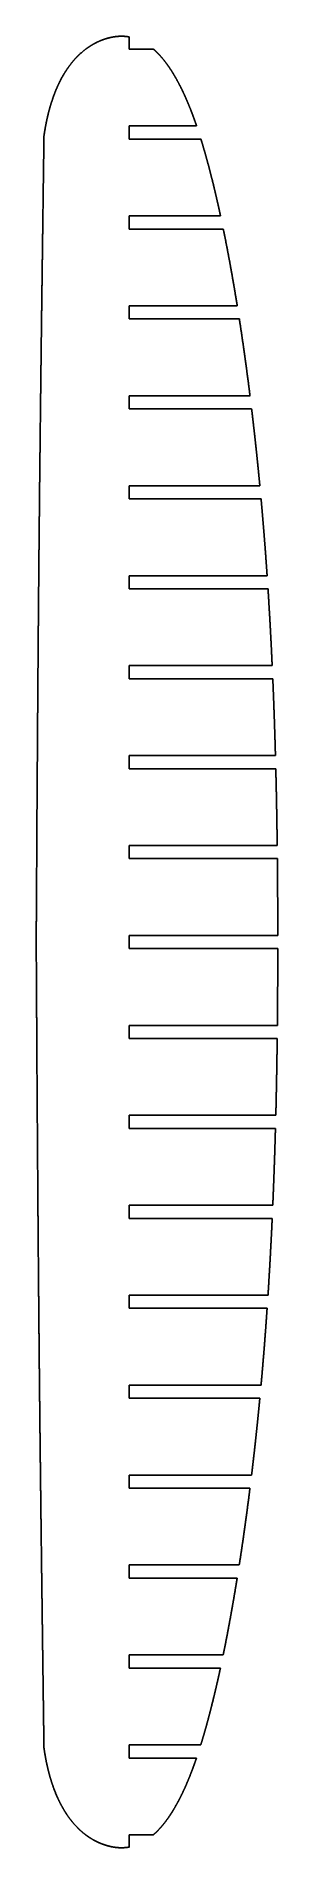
# Model space of a CAD drawing. Header units: metres. Extents: x 0 to 70, y -262 to 262.
import ezdxf

# ---------------------------------------------------------------- set-up
doc = ezdxf.new("R2010")
doc.units = ezdxf.units.M

msp = doc.modelspace()

# ---------------------------------------------------------------- linework, layer by layer
for p, q in [((26.93, 258.1, 1055), (33.96, 258.1, 1055)), ((26.93, 235.9, 1055), (46.43, 235.9, 1055)), ((26.93, 232.1, 1055), (47.67, 232.1, 1055)), ((26.93, 209.9, 1055), (53.35, 209.9, 1055)), ((26.93, 206.1, 1055), (54.15, 206.1, 1055)), ((26.93, 183.9, 1055), (58.19, 183.9, 1055)), ((26.93, 180.1, 1055), (58.79, 180.1, 1055)), ((26.93, 157.9, 1055), (61.88, 157.9, 1055)), ((26.93, 154.1, 1055), (62.34, 154.1, 1055)), ((26.93, 131.9, 1055), (64.72, 131.9, 1055)), ((26.93, 128.1, 1055), (65.07, 128.1, 1055)), ((26.93, 105.9, 1055), (66.82, 105.9, 1055)), ((26.93, 102.1, 1055), (67.08, 102.1, 1055)), ((26.93, 79.9, 1055), (68.29, 79.9, 1055)), ((26.93, 76.1, 1055), (68.46, 76.1, 1055)), ((26.93, 53.9, 1055), (69.24, 53.9, 1055)), ((26.93, 50.1, 1055), (69.33, 50.1, 1055)), ((26.93, 27.9, 1055), (69.74, 27.9, 1055)), ((26.93, 24.1, 1055), (69.79, 24.1, 1055)), ((26.93, 1.9, 1055), (69.91, 1.9, 1055)), ((26.93, -1.9, 1055), (69.91, -1.9, 1055)), ((26.93, -24.1, 1055), (69.79, -24.1, 1055)), ((26.93, -27.9, 1055), (69.75, -27.9, 1055)), ((26.93, -50.1, 1055), (69.34, -50.1, 1055)), ((26.93, -53.9, 1055), (69.24, -53.9, 1055)), ((26.93, -76.1, 1055), (68.46, -76.1, 1055)), ((26.93, -79.9, 1055), (68.3, -79.9, 1055)), ((26.93, -102.1, 1055), (67.08, -102.1, 1055)), ((26.93, -105.9, 1055), (66.82, -105.9, 1055)), ((26.93, -128.1, 1055), (65.07, -128.1, 1055)), ((26.93, -131.9, 1055), (64.72, -131.9, 1055)), ((26.93, -154.1, 1055), (62.33, -154.1, 1055)), ((26.93, -157.9, 1055), (61.86, -157.9, 1055)), ((26.93, -180.1, 1055), (58.76, -180.1, 1055)), ((26.93, -183.9, 1055), (58.16, -183.9, 1055)), ((26.93, -206.1, 1055), (54.12, -206.1, 1055)), ((26.93, -209.9, 1055), (53.32, -209.9, 1055)), ((26.93, -232.1, 1055), (47.63, -232.1, 1055)), ((26.93, -235.9, 1055), (46.39, -235.9, 1055)), ((26.93, -258.1, 1055), (33.92, -258.1, 1055))]:
    msp.add_line(p, q)
for points, knots in [([(26.93, 261.65, 1055), (26.33, 261.76, 1055), (25.72, 261.83, 1055), (25.1, 261.87, 1055), (24.49, 261.87, 1055), (23.87, 261.85, 1055), (23.26, 261.79, 1055), (22.65, 261.7, 1055), (21.77, 261.53, 1055), (21.49, 261.47, 1055), (21.22, 261.41, 1055), (20.94, 261.34, 1055), (20.67, 261.26, 1055), (20.4, 261.18, 1055), (20.13, 261.1, 1055), (19, 260.73, 1055), (18.16, 260.4, 1055), (17.34, 260.02, 1055), (16.55, 259.6, 1055), (15.77, 259.13, 1055), (15.02, 258.63, 1055), (14.3, 258.09, 1055), (12.69, 256.76, 1055), (11.82, 255.94, 1055), (11.01, 255.07, 1055), (10.24, 254.16, 1055), (9.52, 253.21, 1055), (8.85, 252.22, 1055), (8.22, 251.21, 1055), (7.13, 249.28, 1055), (6.66, 248.37, 1055), (6.22, 247.44, 1055), (5.81, 246.5, 1055), (5.43, 245.55, 1055), (5.07, 244.59, 1055), (4.74, 243.62, 1055), (4.05, 241.47, 1055), (3.71, 240.28, 1055), (3.41, 239.08, 1055), (3.13, 237.88, 1055), (2.88, 236.66, 1055), (2.66, 235.45, 1055), (2.46, 234.23, 1055), (2.28, 233, 1055)], [0, 0, 0, 0, 0, 0, 0, 0, 0, 0.116992, 0.116992, 0.116992, 0.116992, 0.116992, 0.116992, 0.116992, 0.171044, 0.171044, 0.171044, 0.171044, 0.171044, 0.171044, 0.171044, 0.342582, 0.342582, 0.342582, 0.342582, 0.342582, 0.342582, 0.342582, 0.569267, 0.569267, 0.569267, 0.569267, 0.569267, 0.569267, 0.569267, 0.764528, 0.764528, 0.764528, 0.764528, 0.764528, 0.764528, 0.764528, 1, 1, 1, 1, 1, 1, 1, 1, 1]), ([(46.43, 235.9, 1055), (46.41, 235.97, 1055), (46.39, 236.04, 1055), (46.36, 236.11, 1055), (46.34, 236.17, 1055), (46.32, 236.24, 1055), (46.29, 236.31, 1055), (46.27, 236.38, 1055), (46.04, 237.03, 1055), (45.83, 237.62, 1055), (45.62, 238.21, 1055), (45.41, 238.8, 1055), (45.19, 239.38, 1055), (44.96, 239.96, 1055), (44.74, 240.55, 1055), (44.11, 242.11, 1055), (43.71, 243.09, 1055), (43.28, 244.07, 1055), (42.85, 245.04, 1055), (42.4, 246, 1055), (41.93, 246.96, 1055), (41.44, 247.9, 1055), (40.51, 249.62, 1055), (40.08, 250.39, 1055), (39.62, 251.15, 1055), (39.15, 251.91, 1055), (38.66, 252.65, 1055), (38.16, 253.38, 1055), (37.63, 254.09, 1055), (36.72, 255.24, 1055), (36.36, 255.67, 1055), (35.98, 256.1, 1055), (35.6, 256.53, 1055), (35.21, 256.94, 1055), (34.8, 257.34, 1055), (34.38, 257.73, 1055), (33.96, 258.1, 1055)], [0, 0, 0, 0, 0, 0, 0, 0, 0, 0.022258, 0.022258, 0.022258, 0.022258, 0.022258, 0.022258, 0.022258, 0.216346, 0.216346, 0.216346, 0.216346, 0.216346, 0.216346, 0.216346, 0.546678, 0.546678, 0.546678, 0.546678, 0.546678, 0.546678, 0.546678, 0.822903, 0.822903, 0.822903, 0.822903, 0.822903, 0.822903, 0.822903, 1, 1, 1, 1, 1, 1, 1, 1, 1]), ([(2.28, 233, 1055), (2.28, 233, 1055), (2.28, 233, 1055), (2.28, 233, 1055), (2.28, 233, 1055), (2.28, 233, 1055), (2.28, 233, 1055), (2.28, 233, 1055), (2.28, 233, 1055), (2.28, 233, 1055), (2.28, 233, 1055), (2.28, 232.99, 1055), (2.28, 232.99, 1055), (2.28, 232.98, 1055), (2.28, 232.97, 1055), (2.28, 232.95, 1055), (2.28, 232.94, 1055), (2.28, 232.93, 1055), (2.28, 232.91, 1055), (2.28, 232.89, 1055), (2.28, 232.87, 1055), (2.28, 232.84, 1055), (2.28, 232.79, 1055), (2.28, 232.77, 1055), (2.28, 232.75, 1055), (2.28, 232.73, 1055), (2.28, 232.7, 1055), (2.28, 232.68, 1055), (2.28, 232.65, 1055), (2.28, 232.57, 1055), (2.28, 232.53, 1055), (2.28, 232.48, 1055), (2.28, 232.42, 1055), (2.28, 232.37, 1055), (2.27, 232.3, 1055), (2.27, 232.24, 1055), (2.27, 232.09, 1055), (2.27, 232, 1055), (2.27, 231.91, 1055), (2.27, 231.81, 1055), (2.27, 231.71, 1055), (2.27, 231.6, 1055), (2.26, 231.49, 1055), (2.26, 231.14, 1055), (2.26, 230.93, 1055), (2.25, 230.71, 1055), (2.25, 230.49, 1055), (2.25, 230.27, 1055), (2.25, 230.05, 1055), (2.24, 229.83, 1055), (2.23, 229.25, 1055), (2.23, 228.89, 1055), (2.22, 228.53, 1055), (2.22, 228.17, 1055), (2.22, 227.8, 1055), (2.21, 227.44, 1055), (2.21, 227.08, 1055), (2.19, 225.94, 1055), (2.18, 225.17, 1055), (2.17, 224.4, 1055), (2.16, 223.63, 1055), (2.15, 222.86, 1055), (2.14, 222.09, 1055), (2.13, 221.32, 1055), (2.11, 220.02, 1055), (2.1, 219.49, 1055), (2.1, 218.93, 1055), (2.09, 218.36, 1055), (2.08, 217.78, 1055), (2.07, 217.17, 1055), (2.07, 216.55, 1055), (2.05, 215.57, 1055), (2.05, 215.23, 1055), (2.04, 214.9, 1055), (2.04, 214.56, 1055), (2.03, 214.22, 1055), (2.03, 213.88, 1055), (2.03, 213.55, 1055), (2.02, 212.8, 1055), (2.01, 212.38, 1055), (2, 211.95, 1055), (2, 211.52, 1055), (1.99, 211.08, 1055), (1.99, 210.64, 1055), (1.98, 210.19, 1055), (1.95, 207.59, 1055), (1.92, 205.45, 1055), (1.89, 203.31, 1055), (1.86, 201.17, 1055), (1.83, 199.03, 1055), (1.81, 196.89, 1055), (1.78, 194.75, 1055), (1.68, 186.92, 1055), (1.6, 181.24, 1055), (1.53, 175.56, 1055), (1.46, 169.88, 1055), (1.4, 164.2, 1055), (1.33, 158.52, 1055), (1.26, 152.84, 1055), (1.16, 143.36, 1055), (1.11, 139.56, 1055), (1.07, 135.77, 1055), (1.03, 131.97, 1055), (0.99, 128.17, 1055), (0.96, 124.37, 1055), (0.92, 120.58, 1055), (0.84, 112.87, 1055), (0.81, 108.95, 1055), (0.77, 105.04, 1055), (0.74, 101.12, 1055), (0.7, 97.21, 1055), (0.67, 93.29, 1055), (0.64, 89.38, 1055), (0.58, 82.24, 1055), (0.56, 79.01, 1055), (0.53, 75.79, 1055), (0.51, 72.57, 1055), (0.48, 69.34, 1055), (0.46, 66.12, 1055), (0.44, 62.89, 1055), (0.4, 56.87, 1055), (0.38, 54.08, 1055), (0.36, 51.28, 1055), (0.34, 48.49, 1055), (0.32, 45.69, 1055), (0.3, 42.89, 1055), (0.28, 40.1, 1055), (0.25, 35.32, 1055), (0.24, 33.34, 1055), (0.23, 31.35, 1055), (0.22, 29.37, 1055), (0.21, 27.39, 1055), (0.19, 25.4, 1055), (0.18, 23.42, 1055), (0.17, 20.76, 1055), (0.16, 20.08, 1055), (0.16, 19.4, 1055), (0.15, 18.72, 1055), (0.15, 18.04, 1055), (0.15, 17.36, 1055), (0.14, 16.68, 1055), (0.13, 15.4, 1055), (0.13, 14.81, 1055), (0.13, 14.21, 1055), (0.12, 13.62, 1055), (0.12, 13.02, 1055), (0.12, 12.43, 1055), (0.11, 11.83, 1055), (0.1, 10.55, 1055), (0.1, 9.86, 1055), (0.1, 9.17, 1055), (0.09, 8.48, 1055), (0.09, 7.79, 1055), (0.08, 7.1, 1055), (0.08, 6.41, 1055), (0.07, 5.36, 1055), (0.07, 5.01, 1055), (0.07, 4.65, 1055), (0.07, 4.3, 1055), (0.07, 3.94, 1055), (0.06, 3.59, 1055), (0.06, 3.23, 1055), (0.06, 2.68, 1055), (0.06, 2.5, 1055), (0.06, 2.32, 1055), (0.05, 2.15, 1055), (0.05, 2, 1055), (0.05, 1.85, 1055), (0.05, 1.71, 1055), (0.05, 1.47, 1055), (0.05, 1.36, 1055), (0.05, 1.24, 1055), (0.05, 1.13, 1055), (0.05, 1.02, 1055), (0.05, 0.91, 1055), (0.05, 0.8, 1055), (0.05, 0.65, 1055), (0.05, 0.62, 1055), (0.05, 0.58, 1055), (0.05, 0.55, 1055), (0.05, 0.52, 1055), (0.04, 0.49, 1055), (0.04, 0.46, 1055), (0.04, 0.38, 1055), (0.04, 0.34, 1055), (0.04, 0.3, 1055), (0.04, 0.27, 1055), (0.04, 0.24, 1055), (0.04, 0.21, 1055), (0.04, 0.18, 1055), (0.04, 0.13, 1055), (0.04, 0.11, 1055), (0.04, 0.09, 1055), (0.04, 0.08, 1055), (0.04, 0.06, 1055), (0.04, 0.05, 1055), (0.04, 0.04, 1055), (0.04, 0.03, 1055), (0.04, 0.02, 1055), (0.04, 0.01, 1055), (0.04, 0.01, 1055), (0.04, 0, 1055), (0.04, 0, 1055), (0.04, 0, 1055), (0.04, 0, 1055), (0.04, 0, 1055), (0.04, 0, 1055), (0.04, 0, 1055), (0.04, 0, 1055), (0.04, 0, 1055), (0.04, -0.01, 1055), (0.04, -0.02, 1055), (0.04, -0.03, 1055), (0.04, -0.03, 1055), (0.04, -0.05, 1055), (0.04, -0.06, 1055), (0.04, -0.08, 1055), (0.04, -0.1, 1055), (0.04, -0.14, 1055), (0.04, -0.17, 1055), (0.04, -0.2, 1055), (0.04, -0.24, 1055), (0.04, -0.28, 1055), (0.04, -0.32, 1055), (0.04, -0.37, 1055), (0.04, -0.47, 1055), (0.05, -0.52, 1055), (0.05, -0.57, 1055), (0.05, -0.63, 1055), (0.05, -0.69, 1055), (0.05, -0.76, 1055), (0.05, -0.83, 1055), (0.05, -0.98, 1055), (0.05, -1.06, 1055), (0.05, -1.14, 1055), (0.05, -1.23, 1055), (0.05, -1.33, 1055), (0.05, -1.43, 1055), (0.05, -1.54, 1055), (0.05, -1.87, 1055), (0.05, -2.09, 1055), (0.06, -2.31, 1055), (0.06, -2.53, 1055), (0.06, -2.75, 1055), (0.06, -2.97, 1055), (0.06, -3.19, 1055), (0.06, -3.77, 1055), (0.07, -4.13, 1055), (0.07, -4.5, 1055), (0.07, -4.86, 1055), (0.07, -5.23, 1055), (0.08, -5.59, 1055), (0.08, -5.95, 1055), (0.08, -7.09, 1055), (0.09, -7.87, 1055), (0.09, -8.65, 1055), (0.1, -9.42, 1055), (0.1, -10.2, 1055), (0.11, -10.97, 1055), (0.11, -11.75, 1055), (0.12, -13.05, 1055), (0.12, -13.58, 1055), (0.13, -14.14, 1055), (0.13, -14.71, 1055), (0.13, -15.3, 1055), (0.14, -15.91, 1055), (0.14, -16.54, 1055), (0.15, -17.52, 1055), (0.15, -17.86, 1055), (0.15, -18.2, 1055), (0.15, -18.54, 1055), (0.15, -18.88, 1055), (0.16, -19.22, 1055), (0.16, -19.55, 1055), (0.16, -20.31, 1055), (0.17, -20.73, 1055), (0.17, -21.16, 1055), (0.17, -21.59, 1055), (0.17, -22.03, 1055), (0.18, -22.48, 1055), (0.18, -22.93, 1055), (0.19, -25.54, 1055), (0.21, -27.69, 1055), (0.22, -29.84, 1055), (0.23, -31.99, 1055), (0.25, -34.14, 1055), (0.26, -36.29, 1055), (0.27, -38.45, 1055), (0.32, -46.18, 1055), (0.36, -51.77, 1055), (0.4, -57.36, 1055), (0.44, -62.95, 1055), (0.48, -68.53, 1055), (0.52, -74.12, 1055), (0.56, -79.71, 1055), (0.64, -89.21, 1055), (0.67, -93.13, 1055), (0.7, -97.04, 1055), (0.74, -100.95, 1055), (0.77, -104.87, 1055), (0.81, -108.78, 1055), (0.84, -112.7, 1055), (0.92, -120.41, 1055), (0.95, -124.21, 1055), (0.99, -128, 1055), (1.03, -131.8, 1055), (1.07, -135.6, 1055), (1.11, -139.4, 1055), (1.15, -143.2, 1055), (1.23, -150.22, 1055), (1.27, -153.45, 1055), (1.31, -156.67, 1055), (1.35, -159.9, 1055), (1.38, -163.12, 1055), (1.42, -166.35, 1055), (1.46, -169.57, 1055), (1.54, -175.68, 1055), (1.57, -178.57, 1055), (1.61, -181.46, 1055), (1.64, -184.34, 1055), (1.68, -187.23, 1055), (1.72, -190.11, 1055), (1.76, -193, 1055), (1.82, -197.86, 1055), (1.84, -199.83, 1055), (1.87, -201.81, 1055), (1.9, -203.78, 1055), (1.92, -205.75, 1055), (1.95, -207.73, 1055), (1.97, -209.7, 1055), (2.01, -212.35, 1055), (2.02, -213.03, 1055), (2.03, -213.7, 1055), (2.04, -214.38, 1055), (2.05, -215.05, 1055), (2.05, -215.73, 1055), (2.06, -216.41, 1055), (2.08, -217.68, 1055), (2.09, -218.27, 1055), (2.1, -218.86, 1055), (2.1, -219.45, 1055), (2.11, -220.04, 1055), (2.12, -220.64, 1055), (2.13, -221.23, 1055), (2.14, -222.51, 1055), (2.15, -223.19, 1055), (2.16, -223.88, 1055), (2.17, -224.57, 1055), (2.18, -225.25, 1055), (2.19, -225.94, 1055), (2.2, -226.63, 1055), (2.21, -227.67, 1055), (2.22, -228.02, 1055), (2.22, -228.38, 1055), (2.23, -228.73, 1055), (2.23, -229.08, 1055), (2.24, -229.44, 1055), (2.24, -229.79, 1055), (2.25, -230.34, 1055), (2.25, -230.52, 1055), (2.25, -230.7, 1055), (2.26, -230.86, 1055), (2.26, -231.02, 1055), (2.26, -231.17, 1055), (2.26, -231.3, 1055), (2.26, -231.55, 1055), (2.27, -231.66, 1055), (2.27, -231.77, 1055), (2.27, -231.88, 1055), (2.27, -231.99, 1055), (2.27, -232.1, 1055), (2.27, -232.21, 1055), (2.28, -232.35, 1055), (2.28, -232.39, 1055), (2.28, -232.42, 1055), (2.28, -232.46, 1055), (2.28, -232.49, 1055), (2.28, -232.52, 1055), (2.28, -232.55, 1055), (2.28, -232.62, 1055), (2.28, -232.66, 1055), (2.28, -232.7, 1055), (2.28, -232.74, 1055), (2.28, -232.77, 1055), (2.28, -232.8, 1055), (2.28, -232.82, 1055), (2.28, -232.87, 1055), (2.28, -232.89, 1055), (2.28, -232.91, 1055), (2.28, -232.93, 1055), (2.28, -232.94, 1055), (2.28, -232.95, 1055), (2.28, -232.96, 1055), (2.28, -232.98, 1055), (2.28, -232.98, 1055), (2.28, -232.99, 1055), (2.28, -232.99, 1055), (2.28, -232.99, 1055), (2.28, -232.99, 1055), (2.28, -233, 1055), (2.28, -233, 1055), (2.28, -233, 1055), (2.28, -233, 1055), (2.28, -233, 1055), (2.28, -233, 1055), (2.28, -233, 1055), (2.28, -233, 1055), (2.28, -233, 1055)], [0, 0, 0, 0, 0, 0, 0, 0, 0, 0.003151, 0.003151, 0.003151, 0.003151, 0.003151, 0.003151, 0.003151, 0.006443, 0.006443, 0.006443, 0.006443, 0.006443, 0.006443, 0.006443, 0.010064, 0.010064, 0.010064, 0.010064, 0.010064, 0.010064, 0.010064, 0.012369, 0.012369, 0.012369, 0.012369, 0.012369, 0.012369, 0.012369, 0.015661, 0.015661, 0.015661, 0.015661, 0.015661, 0.015661, 0.015661, 0.019282, 0.019282, 0.019282, 0.019282, 0.019282, 0.019282, 0.019282, 0.025682, 0.025682, 0.025682, 0.025682, 0.025682, 0.025682, 0.025682, 0.036291, 0.036291, 0.036291, 0.036291, 0.036291, 0.036291, 0.036291, 0.058866, 0.058866, 0.058866, 0.058866, 0.058866, 0.058866, 0.058866, 0.074067, 0.074067, 0.074067, 0.074067, 0.074067, 0.074067, 0.074067, 0.082053, 0.082053, 0.082053, 0.082053, 0.082053, 0.082053, 0.082053, 0.091828, 0.091828, 0.091828, 0.091828, 0.091828, 0.091828, 0.091828, 0.137658, 0.137658, 0.137658, 0.137658, 0.137658, 0.137658, 0.137658, 0.259266, 0.259266, 0.259266, 0.259266, 0.259266, 0.259266, 0.259266, 0.340553, 0.340553, 0.340553, 0.340553, 0.340553, 0.340553, 0.340553, 0.424355, 0.424355, 0.424355, 0.424355, 0.424355, 0.424355, 0.424355, 0.493365, 0.493365, 0.493365, 0.493365, 0.493365, 0.493365, 0.493365, 0.553216, 0.553216, 0.553216, 0.553216, 0.553216, 0.553216, 0.553216, 0.595663, 0.595663, 0.595663, 0.595663, 0.595663, 0.595663, 0.595663, 0.610218, 0.610218, 0.610218, 0.610218, 0.610218, 0.610218, 0.610218, 0.622955, 0.622955, 0.622955, 0.622955, 0.622955, 0.622955, 0.622955, 0.637738, 0.637738, 0.637738, 0.637738, 0.637738, 0.637738, 0.637738, 0.645346, 0.645346, 0.645346, 0.645346, 0.645346, 0.645346, 0.645346, 0.649547, 0.649547, 0.649547, 0.649547, 0.649547, 0.649547, 0.649547, 0.653103, 0.653103, 0.653103, 0.653103, 0.653103, 0.653103, 0.653103, 0.654325, 0.654325, 0.654325, 0.654325, 0.654325, 0.654325, 0.654325, 0.656362, 0.656362, 0.656362, 0.656362, 0.656362, 0.656362, 0.656362, 0.658399, 0.658399, 0.658399, 0.658399, 0.658399, 0.658399, 0.658399, 0.660562, 0.660562, 0.660562, 0.660562, 0.660562, 0.660562, 0.660562, 0.662617, 0.662617, 0.662617, 0.662617, 0.662617, 0.662617, 0.662617, 0.664653, 0.664653, 0.664653, 0.664653, 0.664653, 0.664653, 0.664653, 0.666689, 0.666689, 0.666689, 0.666689, 0.666689, 0.666689, 0.666689, 0.668386, 0.668386, 0.668386, 0.668386, 0.668386, 0.668386, 0.668386, 0.670083, 0.670083, 0.670083, 0.670083, 0.670083, 0.670083, 0.670083, 0.673382, 0.673382, 0.673382, 0.673382, 0.673382, 0.673382, 0.673382, 0.678851, 0.678851, 0.678851, 0.678851, 0.678851, 0.678851, 0.678851, 0.690488, 0.690488, 0.690488, 0.690488, 0.690488, 0.690488, 0.690488, 0.698324, 0.698324, 0.698324, 0.698324, 0.698324, 0.698324, 0.698324, 0.702441, 0.702441, 0.702441, 0.702441, 0.702441, 0.702441, 0.702441, 0.70748, 0.70748, 0.70748, 0.70748, 0.70748, 0.70748, 0.70748, 0.7311, 0.7311, 0.7311, 0.7311, 0.7311, 0.7311, 0.7311, 0.792457, 0.792457, 0.792457, 0.792457, 0.792457, 0.792457, 0.792457, 0.835439, 0.835439, 0.835439, 0.835439, 0.835439, 0.835439, 0.835439, 0.877146, 0.877146, 0.877146, 0.877146, 0.877146, 0.877146, 0.877146, 0.912564, 0.912564, 0.912564, 0.912564, 0.912564, 0.912564, 0.912564, 0.944256, 0.944256, 0.944256, 0.944256, 0.944256, 0.944256, 0.944256, 0.965929, 0.965929, 0.965929, 0.965929, 0.965929, 0.965929, 0.965929, 0.973359, 0.973359, 0.973359, 0.973359, 0.973359, 0.973359, 0.973359, 0.97986, 0.97986, 0.97986, 0.97986, 0.97986, 0.97986, 0.97986, 0.987407, 0.987407, 0.987407, 0.987407, 0.987407, 0.987407, 0.987407, 0.991291, 0.991291, 0.991291, 0.991291, 0.991291, 0.991291, 0.991291, 0.993436, 0.993436, 0.993436, 0.993436, 0.993436, 0.993436, 0.993436, 0.995251, 0.995251, 0.995251, 0.995251, 0.995251, 0.995251, 0.995251, 0.995875, 0.995875, 0.995875, 0.995875, 0.995875, 0.995875, 0.995875, 0.996915, 0.996915, 0.996915, 0.996915, 0.996915, 0.996915, 0.996915, 0.997955, 0.997955, 0.997955, 0.997955, 0.997955, 0.997955, 0.997955, 0.998683, 0.998683, 0.998683, 0.998683, 0.998683, 0.998683, 0.998683, 1, 1, 1, 1, 1, 1, 1, 1, 1]), ([(53.35, 209.9, 1055), (53.1, 211.06, 1055), (52.85, 212.21, 1055), (52.59, 213.37, 1055), (52.33, 214.52, 1055), (52.07, 215.67, 1055), (51.79, 216.83, 1055), (51.52, 217.98, 1055), (50.86, 220.65, 1055), (50.48, 222.16, 1055), (50.09, 223.68, 1055), (49.69, 225.19, 1055), (49.27, 226.69, 1055), (48.85, 228.2, 1055), (48.41, 229.7, 1055), (47.92, 231.31, 1055), (47.88, 231.42, 1055), (47.85, 231.54, 1055), (47.81, 231.65, 1055), (47.78, 231.76, 1055), (47.74, 231.88, 1055), (47.71, 231.99, 1055), (47.67, 232.1, 1055)], [0, 0, 0, 0, 0, 0, 0, 0, 0, 0.412858, 0.412858, 0.412858, 0.412858, 0.412858, 0.412858, 0.412858, 0.958388, 0.958388, 0.958388, 0.958388, 0.958388, 0.958388, 0.958388, 1, 1, 1, 1, 1, 1, 1, 1, 1]), ([(58.19, 183.9, 1055), (58.14, 184.19, 1055), (58.09, 184.47, 1055), (58.05, 184.76, 1055), (58, 185.04, 1055), (57.95, 185.33, 1055), (57.91, 185.62, 1055), (57.86, 185.9, 1055), (57.4, 188.68, 1055), (56.98, 191.18, 1055), (56.54, 193.67, 1055), (56.09, 196.16, 1055), (55.63, 198.65, 1055), (55.15, 201.14, 1055), (54.66, 203.62, 1055), (54.15, 206.1, 1055)], [0, 0, 0, 0, 0, 0, 0, 0, 0, 0.102707, 0.102707, 0.102707, 0.102707, 0.102707, 0.102707, 0.102707, 1, 1, 1, 1, 1, 1, 1, 1, 1]), ([(64.72, 131.9, 1055), (64.63, 132.84, 1055), (64.54, 133.79, 1055), (64.45, 134.73, 1055), (64.36, 135.68, 1055), (64.26, 136.62, 1055), (64.17, 137.56, 1055), (64.07, 138.51, 1055), (63.86, 140.6, 1055), (63.74, 141.74, 1055), (63.62, 142.88, 1055), (63.49, 144.02, 1055), (63.37, 145.16, 1055), (63.25, 146.3, 1055), (63.12, 147.44, 1055), (62.91, 149.26, 1055), (62.83, 149.95, 1055), (62.75, 150.64, 1055), (62.67, 151.33, 1055), (62.59, 152.03, 1055), (62.51, 152.72, 1055), (62.43, 153.41, 1055), (62.34, 154.1, 1055)], [0, 0, 0, 0, 0, 0, 0, 0, 0, 0.338256, 0.338256, 0.338256, 0.338256, 0.338256, 0.338256, 0.338256, 0.749158, 0.749158, 0.749158, 0.749158, 0.749158, 0.749158, 0.749158, 1, 1, 1, 1, 1, 1, 1, 1, 1]), ([(66.82, 105.9, 1055), (66.78, 106.62, 1055), (66.73, 107.35, 1055), (66.68, 108.07, 1055), (66.62, 108.8, 1055), (66.57, 109.52, 1055), (66.52, 110.25, 1055), (66.47, 110.97, 1055), (66.26, 113.75, 1055), (66.11, 115.8, 1055), (65.95, 117.85, 1055), (65.78, 119.9, 1055), (65.61, 121.95, 1055), (65.44, 124, 1055), (65.26, 126.05, 1055), (65.07, 128.1, 1055)], [0, 0, 0, 0, 0, 0, 0, 0, 0, 0.260798, 0.260798, 0.260798, 0.260798, 0.260798, 0.260798, 0.260798, 1, 1, 1, 1, 1, 1, 1, 1, 1]), ([(69.24, 53.9, 1055), (69.16, 56.56, 1055), (69.08, 59.22, 1055), (69, 61.88, 1055), (68.91, 64.54, 1055), (68.82, 67.19, 1055), (68.72, 69.85, 1055), (68.61, 72.51, 1055), (68.5, 75.28, 1055), (68.49, 75.4, 1055), (68.49, 75.52, 1055), (68.48, 75.63, 1055), (68.48, 75.75, 1055), (68.47, 75.87, 1055), (68.47, 75.98, 1055), (68.46, 76.1, 1055)], [0, 0, 0, 0, 0, 0, 0, 0, 0, 0.957966, 0.957966, 0.957966, 0.957966, 0.957966, 0.957966, 0.957966, 1, 1, 1, 1, 1, 1, 1, 1, 1]), ([(62.33, -154.1, 1055), (62.43, -153.28, 1055), (62.53, -152.47, 1055), (62.62, -151.65, 1055), (62.72, -150.83, 1055), (62.81, -150.01, 1055), (62.91, -149.2, 1055), (63, -148.38, 1055), (63.21, -146.55, 1055), (63.32, -145.54, 1055), (63.43, -144.53, 1055), (63.54, -143.52, 1055), (63.65, -142.5, 1055), (63.76, -141.49, 1055), (63.86, -140.47, 1055), (64.07, -138.51, 1055), (64.16, -137.57, 1055), (64.26, -136.62, 1055), (64.35, -135.68, 1055), (64.44, -134.74, 1055), (64.54, -133.79, 1055), (64.63, -132.85, 1055), (64.72, -131.9, 1055)], [0, 0, 0, 0, 0, 0, 0, 0, 0, 0.296501, 0.296501, 0.296501, 0.296501, 0.296501, 0.296501, 0.296501, 0.662234, 0.662234, 0.662234, 0.662234, 0.662234, 0.662234, 0.662234, 1, 1, 1, 1, 1, 1, 1, 1, 1]), ([(54.12, -206.1, 1055), (54.63, -203.62, 1055), (55.12, -201.14, 1055), (55.6, -198.65, 1055), (56.06, -196.16, 1055), (56.51, -193.67, 1055), (56.95, -191.18, 1055), (57.37, -188.69, 1055), (57.83, -185.9, 1055), (57.88, -185.62, 1055), (57.93, -185.33, 1055), (57.98, -185.04, 1055), (58.02, -184.76, 1055), (58.07, -184.47, 1055), (58.12, -184.19, 1055), (58.16, -183.9, 1055)], [0, 0, 0, 0, 0, 0, 0, 0, 0, 0.897234, 0.897234, 0.897234, 0.897234, 0.897234, 0.897234, 0.897234, 1, 1, 1, 1, 1, 1, 1, 1, 1]), ([(47.63, -232.1, 1055), (48.13, -230.49, 1055), (48.61, -228.88, 1055), (49.08, -227.27, 1055), (49.53, -225.65, 1055), (49.96, -224.02, 1055), (50.38, -222.39, 1055), (50.8, -220.76, 1055), (51.48, -217.98, 1055), (51.76, -216.83, 1055), (52.03, -215.68, 1055), (52.3, -214.52, 1055), (52.56, -213.37, 1055), (52.82, -212.21, 1055), (53.07, -211.06, 1055), (53.32, -209.9, 1055)], [0, 0, 0, 0, 0, 0, 0, 0, 0, 0.586936, 0.586936, 0.586936, 0.586936, 0.586936, 0.586936, 0.586936, 1, 1, 1, 1, 1, 1, 1, 1, 1]), ([(2.28, -233, 1055), (2.53, -234.72, 1055), (2.82, -236.43, 1055), (3.16, -238.13, 1055), (3.56, -239.82, 1055), (4.01, -241.49, 1055), (4.53, -243.15, 1055), (5.12, -244.78, 1055), (6.3, -247.6, 1055), (6.86, -248.81, 1055), (7.47, -249.99, 1055), (8.13, -251.14, 1055), (8.85, -252.27, 1055), (9.62, -253.35, 1055), (10.46, -254.39, 1055), (11.88, -255.94, 1055), (12.43, -256.5, 1055), (13, -257.04, 1055), (13.6, -257.55, 1055), (14.21, -258.04, 1055), (14.85, -258.5, 1055), (15.5, -258.93, 1055), (16.47, -259.51, 1055), (16.78, -259.68, 1055), (17.09, -259.85, 1055), (17.4, -260.01, 1055), (17.71, -260.16, 1055), (18.03, -260.3, 1055), (18.35, -260.44, 1055), (18.84, -260.65, 1055), (19.01, -260.71, 1055), (19.18, -260.78, 1055), (19.35, -260.84, 1055), (19.53, -260.9, 1055), (19.7, -260.96, 1055), (19.87, -261.02, 1055), (20.22, -261.13, 1055), (20.39, -261.18, 1055), (20.56, -261.23, 1055), (20.74, -261.28, 1055), (20.91, -261.33, 1055), (21.08, -261.37, 1055), (21.26, -261.42, 1055), (22.11, -261.61, 1055), (22.79, -261.74, 1055), (23.48, -261.82, 1055), (24.17, -261.87, 1055), (24.86, -261.88, 1055), (25.55, -261.85, 1055), (26.24, -261.77, 1055), (26.92, -261.65, 1055), (26.92, -261.65, 1055), (26.93, -261.65, 1055), (26.93, -261.65, 1055), (26.93, -261.65, 1055), (26.93, -261.65, 1055), (26.93, -261.65, 1055), (26.93, -261.65, 1055)], [0, 0, 0, 0, 0, 0, 0, 0, 0, 0.02170108, 0.02170108, 0.02170108, 0.02170108, 0.02170108, 0.02170108, 0.02170108, 0.03834356, 0.03834356, 0.03834356, 0.03834356, 0.03834356, 0.03834356, 0.03834356, 0.04815665, 0.04815665, 0.04815665, 0.04815665, 0.04815665, 0.04815665, 0.04815665, 0.0525254, 0.0525254, 0.0525254, 0.0525254, 0.0525254, 0.0525254, 0.0525254, 0.05483535, 0.05483535, 0.05483535, 0.05483535, 0.05483535, 0.05483535, 0.05483535, 0.05713154, 0.05713154, 0.05713154, 0.05713154, 0.05713154, 0.05713154, 0.05713154, 0.06591487, 0.06591487, 0.06591487, 0.06591487, 0.06591487, 0.06591487, 0.06591487, 0.0659376, 0.0659376, 0.0659376, 0.0659376, 0.0659376, 0.0659376, 0.0659376, 0.0659376, 0.0659376]), ([(33.92, -258.1, 1055), (34.12, -257.93, 1055), (34.31, -257.76, 1055), (34.49, -257.59, 1055), (34.68, -257.41, 1055), (34.86, -257.24, 1055), (35.04, -257.06, 1055), (35.22, -256.87, 1055), (36.08, -255.97, 1055), (36.73, -255.21, 1055), (37.36, -254.43, 1055), (37.95, -253.63, 1055), (38.52, -252.81, 1055), (39.07, -251.98, 1055), (39.59, -251.13, 1055), (40.73, -249.17, 1055), (41.34, -248.06, 1055), (41.92, -246.93, 1055), (42.47, -245.79, 1055), (43, -244.64, 1055), (43.51, -243.48, 1055), (43.99, -242.31, 1055), (44.7, -240.55, 1055), (44.92, -239.97, 1055), (45.15, -239.38, 1055), (45.36, -238.8, 1055), (45.58, -238.21, 1055), (45.79, -237.63, 1055), (46, -237.04, 1055), (46.23, -236.38, 1055), (46.25, -236.31, 1055), (46.27, -236.24, 1055), (46.3, -236.17, 1055), (46.32, -236.11, 1055), (46.34, -236.04, 1055), (46.37, -235.97, 1055), (46.39, -235.9, 1055)], [0, 0, 0, 0, 0, 0, 0, 0, 0, 0.07919, 0.07919, 0.07919, 0.07919, 0.07919, 0.07919, 0.07919, 0.389226, 0.389226, 0.389226, 0.389226, 0.389226, 0.389226, 0.389226, 0.783417, 0.783417, 0.783417, 0.783417, 0.783417, 0.783417, 0.783417, 0.977524, 0.977524, 0.977524, 0.977524, 0.977524, 0.977524, 0.977524, 1, 1, 1, 1, 1, 1, 1, 1, 1])]:
    msp.add_open_spline(points, degree=8, knots=knots)
for points, degree in [([(26.93, 261.65, 1055), (26.93, 258.1, 1055)], 1), ([(26.93, 235.9, 1055), (26.93, 232.1, 1055)], 1), ([(26.93, 209.9, 1055), (26.93, 206.1, 1055)], 1), ([(26.93, 183.9, 1055), (26.93, 180.1, 1055)], 1), ([(61.88, 157.9, 1055), (61.53, 160.68, 1055), (61.17, 163.46, 1055), (60.81, 166.24, 1055), (60.43, 169.01, 1055), (60.03, 171.79, 1055), (59.63, 174.56, 1055), (59.22, 177.33, 1055), (58.79, 180.1, 1055)], 8), ([(26.93, 157.9, 1055), (26.93, 154.1, 1055)], 1), ([(26.93, 131.9, 1055), (26.93, 128.1, 1055)], 1), ([(26.93, 105.9, 1055), (26.93, 102.1, 1055)], 1), ([(68.29, 79.9, 1055), (68.17, 82.68, 1055), (68.03, 85.45, 1055), (67.89, 88.23, 1055), (67.74, 91, 1055), (67.59, 93.78, 1055), (67.43, 96.55, 1055), (67.25, 99.33, 1055), (67.08, 102.1, 1055)], 8), ([(26.93, 79.9, 1055), (26.93, 76.1, 1055)], 1), ([(26.93, 53.9, 1055), (26.93, 50.1, 1055)], 1), ([(69.74, 27.9, 1055), (69.71, 30.68, 1055), (69.67, 33.45, 1055), (69.63, 36.23, 1055), (69.58, 39, 1055), (69.53, 41.78, 1055), (69.47, 44.55, 1055), (69.4, 47.33, 1055), (69.33, 50.1, 1055)], 8), ([(26.93, 27.9, 1055), (26.93, 24.1, 1055)], 1), ([(69.91, 1.9, 1055), (69.91, 4.68, 1055), (69.9, 7.45, 1055), (69.89, 10.23, 1055), (69.88, 13, 1055), (69.86, 15.78, 1055), (69.84, 18.55, 1055), (69.82, 21.33, 1055), (69.79, 24.1, 1055)], 8), ([(26.93, 1.9, 1055), (26.93, 0, 1055)], 1), ([(26.93, -1.9, 1055), (26.93, 0, 1055)], 1), ([(69.79, -24.1, 1055), (69.82, -21.33, 1055), (69.84, -18.55, 1055), (69.86, -15.78, 1055), (69.88, -13, 1055), (69.89, -10.23, 1055), (69.9, -7.45, 1055), (69.91, -4.68, 1055), (69.91, -1.9, 1055)], 8), ([(26.93, -27.9, 1055), (26.93, -24.1, 1055)], 1), ([(69.34, -50.1, 1055), (69.41, -47.33, 1055), (69.47, -44.55, 1055), (69.53, -41.78, 1055), (69.58, -39, 1055), (69.63, -36.23, 1055), (69.67, -33.45, 1055), (69.71, -30.68, 1055), (69.75, -27.9, 1055)], 8), ([(26.93, -53.9, 1055), (26.93, -50.1, 1055)], 1), ([(68.46, -76.1, 1055), (68.58, -73.33, 1055), (68.69, -70.55, 1055), (68.8, -67.78, 1055), (68.9, -65, 1055), (68.99, -62.23, 1055), (69.08, -59.45, 1055), (69.16, -56.68, 1055), (69.24, -53.9, 1055)], 8), ([(26.93, -79.9, 1055), (26.93, -76.1, 1055)], 1), ([(67.08, -102.1, 1055), (67.25, -99.33, 1055), (67.43, -96.55, 1055), (67.59, -93.78, 1055), (67.74, -91, 1055), (67.89, -88.23, 1055), (68.03, -85.45, 1055), (68.17, -82.68, 1055), (68.3, -79.9, 1055)], 8), ([(26.93, -105.9, 1055), (26.93, -102.1, 1055)], 1), ([(65.07, -128.1, 1055), (65.32, -125.33, 1055), (65.56, -122.55, 1055), (65.79, -119.78, 1055), (66.02, -117.01, 1055), (66.23, -114.23, 1055), (66.44, -111.45, 1055), (66.63, -108.68, 1055), (66.82, -105.9, 1055)], 8), ([(26.93, -131.9, 1055), (26.93, -128.1, 1055)], 1), ([(26.93, -157.9, 1055), (26.93, -154.1, 1055)], 1), ([(58.76, -180.1, 1055), (59.19, -177.33, 1055), (59.61, -174.56, 1055), (60.02, -171.79, 1055), (60.41, -169.01, 1055), (60.79, -166.24, 1055), (61.16, -163.46, 1055), (61.52, -160.68, 1055), (61.86, -157.9, 1055)], 8), ([(26.93, -183.9, 1055), (26.93, -180.1, 1055)], 1), ([(26.93, -209.9, 1055), (26.93, -206.1, 1055)], 1), ([(26.93, -235.9, 1055), (26.93, -232.1, 1055)], 1), ([(26.93, -261.65, 1055), (26.93, -258.1, 1055)], 1)]:
    msp.add_open_spline(points, degree=degree)

doc.saveas('drawing.dxf')
